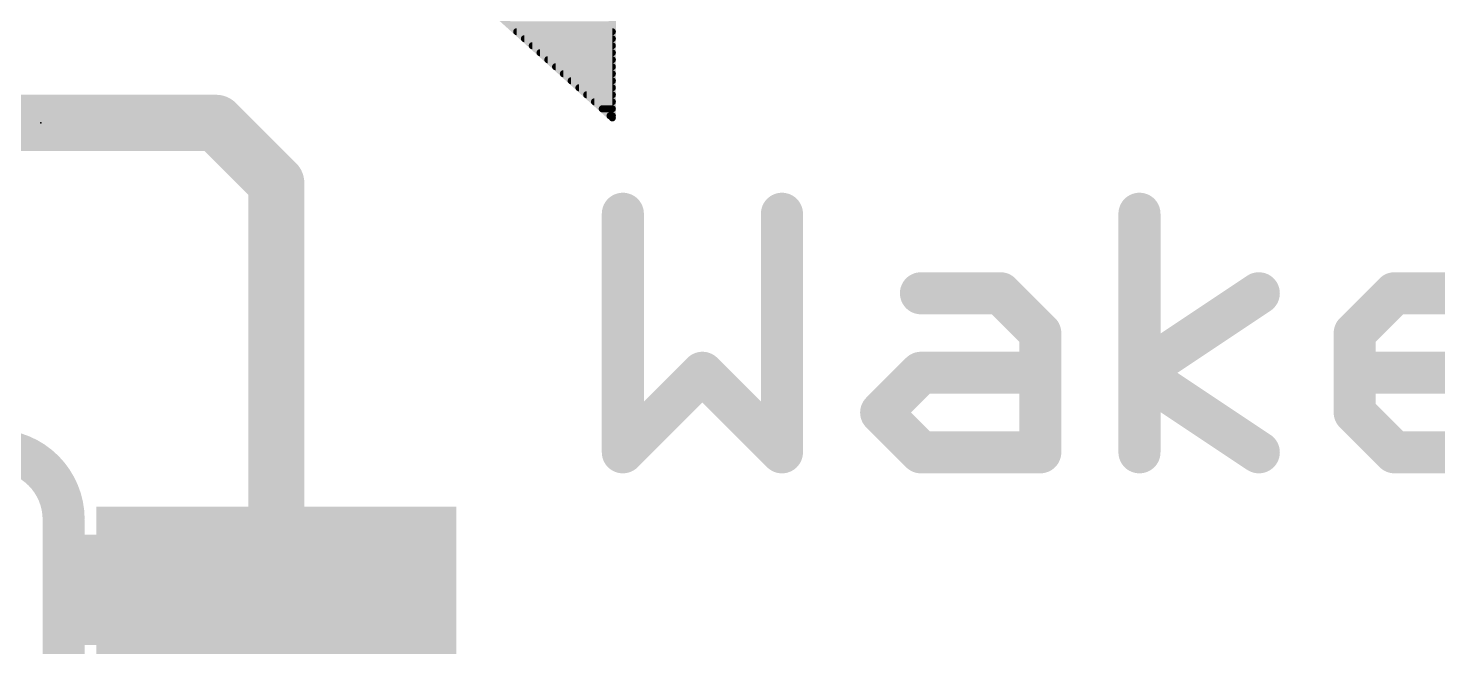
# Model space of a CAD drawing. Extents: x -98 to 45, y 0 to 29.
# Drawn here: x 16.59 to 21.7, y 18.55 to 20.79 of the extents above; entities that cross this region are included whole.
import ezdxf

# ---------------------------------------------------------------- set-up
doc = ezdxf.new("R2010")
doc.units = 0
for name, color, linetype in [('1', 12, 'CONTINUOUS'), ('21', 53, 'CONTINUOUS'), ('23', 53, 'CONTINUOUS'), ('29', 253, 'CONTINUOUS'), ('31', 253, 'CONTINUOUS'), ('51', 53, 'CONTINUOUS')]:
    doc.layers.add(name, color=color, linetype=linetype)

# ---------------------------------------------------------------- blocks, each defined once
blk = doc.blocks.new('RECT')
blk.add_solid([(-0.5, -0.5), (0.5, -0.5), (-0.5, 0.5), (0.5, 0.5)])

msp = doc.modelspace()

# ---------------------------------------------------------------- linework, layer by layer
at = {"layer": '1', "const_width": 0.2032}
for points in [[(17.272, 20.447), (15.836, 20.447)], [(17.49, 20.229), (17.272, 20.447)], [(17.49, 18.755), (17.49, 20.229)], [(17.49, 18.105), (17.49, 18.755)]]:
    msp.add_lwpolyline(points, dxfattribs=at)
at = {"layer": '1', "const_width": 0.1016}
for points in [[(17.3079, 20.4829, 1), (17.2361, 20.4111)], [(17.272, 20.3962, 1), (17.272, 20.4978)], [(17.5408, 20.229, 1), (17.4392, 20.229)], [(17.4541, 20.1931, 1), (17.5259, 20.2649)], [(17.5408, 18.755, 1), (17.4392, 18.755)], [(17.4392, 18.755, 1), (17.5408, 18.755)]]:
    msp.add_lwpolyline(points, format="xyb", dxfattribs=at)
at = {"layer": '21'}
for points, const_width in [([(18.7071, 21.8948), (18.7071, 20.4648)], 0.0254), ([(18.7071, 20.4648), (18.2931, 20.8382)], 0.0254), ([(18.3326, 20.8026), (18.7071, 20.8026)], 0.0254), ([(18.3607, 20.7772), (18.7071, 20.7772)], 0.0254), ([(18.3889, 20.7518), (18.7071, 20.7518)], 0.0254), ([(18.4171, 20.7264), (18.7071, 20.7264)], 0.0254), ([(18.4452, 20.701), (18.7071, 20.701)], 0.0254), ([(18.4734, 20.6756), (18.7071, 20.6756)], 0.0254), ([(18.5015, 20.6502), (18.7071, 20.6502)], 0.0254), ([(18.5297, 20.6248), (18.7071, 20.6248)], 0.0254), ([(18.5579, 20.5994), (18.7071, 20.5994)], 0.0254), ([(18.586, 20.574), (18.7071, 20.574)], 0.0254), ([(18.6142, 20.5486), (18.7071, 20.5486)], 0.0254), ([(18.6424, 20.5232), (18.7071, 20.5232)], 0.0254), ([(18.6705, 20.4978), (18.7071, 20.4978)], 0.0254), ([(18.6987, 20.4724), (18.7071, 20.4724)], 0.0254), ([(18.7452, 20.1175), (18.7452, 19.2532)], 0.1524), ([(19.3214, 19.2532), (19.3214, 20.1175)], 0.1524), ([(20.6162, 19.2532), (20.6162, 20.1175)], 0.1524), ([(19.8248, 19.8294), (20.1129, 19.8294)], 0.1524), ([(20.1129, 19.8294), (20.2569, 19.6854)], 0.1524), ([(20.6162, 19.5413), (21.0484, 19.8294)], 0.1524), ([(21.3958, 19.6854), (21.5399, 19.8294)], 0.1524), ([(21.5399, 19.8294), (21.828, 19.8294)], 0.1524), ([(20.2569, 19.6854), (20.2569, 19.2532)], 0.1524), ([(21.3958, 19.3973), (21.3958, 19.6854)], 0.1524), ([(18.7452, 19.2532), (19.0333, 19.5413)], 0.1524), ([(19.0333, 19.5413), (19.3214, 19.2532)], 0.1524), ([(19.6807, 19.3973), (19.8248, 19.5413)], 0.1524), ([(19.8248, 19.5413), (20.2569, 19.5413)], 0.1524), ([(21.0484, 19.2532), (20.6162, 19.5413)], 0.1524), ([(21.9721, 19.5413), (21.3958, 19.5413)], 0.1524), ([(19.8248, 19.2532), (19.6807, 19.3973)], 0.1524), ([(21.5399, 19.2532), (21.3958, 19.3973)], 0.1524), ([(20.2569, 19.2532), (19.8248, 19.2532)], 0.1524), ([(21.828, 19.2532), (21.5399, 19.2532)], 0.1524), ([(16.72, 19), (16.72, 16.54)], 0.1524)]:
    msp.add_lwpolyline(points, dxfattribs=dict(at, const_width=const_width))
for points, const_width in [([(18.3607, 20.7836, 1), (18.3607, 20.7708)], 0.0127), ([(18.7071, 20.7708, 1), (18.7071, 20.7836)], 0.0127), ([(18.3889, 20.7582, 1), (18.3889, 20.7454)], 0.0127), ([(18.4171, 20.7328, 1), (18.4171, 20.7201)], 0.0127), ([(18.7071, 20.7454, 1), (18.7071, 20.7582)], 0.0127), ([(18.7071, 20.7201, 1), (18.7071, 20.7328)], 0.0127), ([(18.4452, 20.7074, 1), (18.4452, 20.6946)], 0.0127), ([(18.4734, 20.682, 1), (18.4734, 20.6692)], 0.0127), ([(18.7071, 20.6946, 1), (18.7071, 20.7074)], 0.0127), ([(18.7071, 20.6692, 1), (18.7071, 20.682)], 0.0127), ([(18.5015, 20.6566, 1), (18.5015, 20.6439)], 0.0127), ([(18.5297, 20.6312, 1), (18.5297, 20.6184)], 0.0127), ([(18.7071, 20.6439, 1), (18.7071, 20.6566)], 0.0127), ([(18.7071, 20.6184, 1), (18.7071, 20.6312)], 0.0127), ([(18.5579, 20.6058, 1), (18.5579, 20.593)], 0.0127), ([(18.586, 20.5804, 1), (18.586, 20.5677)], 0.0127), ([(18.7071, 20.593, 1), (18.7071, 20.6058)], 0.0127), ([(18.7071, 20.5677, 1), (18.7071, 20.5804)], 0.0127), ([(18.6142, 20.555, 1), (18.6142, 20.5422)], 0.0127), ([(18.6424, 20.5296, 1), (18.6424, 20.5168)], 0.0127), ([(18.7071, 20.5422, 1), (18.7071, 20.555)], 0.0127), ([(18.7071, 20.5168, 1), (18.7071, 20.5296)], 0.0127), ([(18.6705, 20.5042, 1), (18.6705, 20.4915)], 0.0127), ([(18.6987, 20.4788, 1), (18.6987, 20.466)], 0.0127), ([(18.7028, 20.4601, 1), (18.7114, 20.4695)], 0.0127), ([(18.7071, 20.4915, 1), (18.7071, 20.5042)], 0.0127), ([(18.7071, 20.466, 1), (18.7071, 20.4788)], 0.0127), ([(18.7007, 20.4648, 1), (18.7135, 20.4648)], 0.0127), ([(18.7833, 20.1175, 1), (18.7071, 20.1175)], 0.0762), ([(19.3595, 20.1175, 1), (19.2833, 20.1175)], 0.0762), ([(20.6543, 20.1175, 1), (20.5781, 20.1175)], 0.0762), ([(19.8248, 19.8675, 1), (19.8248, 19.7913)], 0.0762), ([(20.1398, 19.8564, 1), (20.0859, 19.8025)], 0.0762), ([(20.1129, 19.7913, 1), (20.1129, 19.8675)], 0.0762), ([(21.0695, 19.7977, 1), (21.0273, 19.8611)], 0.0762), ([(21.5399, 19.8675, 1), (21.5399, 19.7913)], 0.0762), ([(21.5668, 19.8025, 1), (21.5129, 19.8564)], 0.0762), ([(20.295, 19.6854, 1), (20.2188, 19.6854)], 0.0762), ([(21.4339, 19.6854, 1), (21.3577, 19.6854)], 0.0762), ([(20.23, 19.6584, 1), (20.2839, 19.7123)], 0.0762), ([(21.3689, 19.7123, 1), (21.4228, 19.6584)], 0.0762), ([(19.0603, 19.5683, 1), (19.0064, 19.5144)], 0.0762), ([(19.0603, 19.5144, 1), (19.0064, 19.5683)], 0.0762), ([(19.8248, 19.5794, 1), (19.8248, 19.5032)], 0.0762), ([(19.8517, 19.5144, 1), (19.7978, 19.5683)], 0.0762), ([(20.2569, 19.5032, 1), (20.2569, 19.5794)], 0.0762), ([(20.6374, 19.573, 1), (20.5951, 19.5096)], 0.0762), ([(20.5951, 19.573, 1), (20.6374, 19.5096)], 0.0762), ([(21.3958, 19.5794, 1), (21.3958, 19.5032)], 0.0762), ([(19.7077, 19.4242, 1), (19.6538, 19.3703)], 0.0762), ([(19.6538, 19.4242, 1), (19.7077, 19.3703)], 0.0762), ([(21.4228, 19.4242, 1), (21.3689, 19.3703)], 0.0762), ([(21.3577, 19.3973, 1), (21.4339, 19.3973)], 0.0762), ([(16.72, 19.01, 0.4142), (16.47, 19.26)], 0.1524), ([(18.7183, 19.2801, 1), (18.7721, 19.2263)], 0.0762), ([(19.2945, 19.2263, 1), (19.3484, 19.2801)], 0.0762), ([(19.8248, 19.2913, 1), (19.8248, 19.2151)], 0.0762), ([(19.7978, 19.2263, 1), (19.8517, 19.2801)], 0.0762), ([(20.2569, 19.2151, 1), (20.2569, 19.2913)], 0.0762), ([(21.0273, 19.2215, 1), (21.0695, 19.2849)], 0.0762), ([(21.5399, 19.2913, 1), (21.5399, 19.2151)], 0.0762), ([(21.5129, 19.2263, 1), (21.5668, 19.2801)], 0.0762), ([(18.7071, 19.2532, 1), (18.7833, 19.2532)], 0.0762), ([(19.2833, 19.2532, 1), (19.3595, 19.2532)], 0.0762), ([(20.2188, 19.2532, 1), (20.295, 19.2532)], 0.0762), ([(20.5781, 19.2532, 1), (20.6543, 19.2532)], 0.0762), ([(16.7581, 19, 1), (16.6819, 19)], 0.0762)]:
    msp.add_lwpolyline(points, format="xyb", dxfattribs=dict(at, const_width=const_width))
at = {"layer": '23'}
msp.add_point((16.637, 20.447), dxfattribs=at)

# ---------------------------------------------------------------- block references
at = {"layer": '1', "xscale": 0.4, "yscale": 1.1, "rotation": 270}
msp.add_blockref('RECT', (17.49, 18.755), dxfattribs=at)
at = {"layer": '29', "xscale": 0.6032, "yscale": 1.3032, "rotation": 270}
msp.add_blockref('RECT', (17.49, 18.755), dxfattribs=at)
at = {"layer": '31', "xscale": 0.4, "yscale": 1.1, "rotation": 270}
msp.add_blockref('RECT', (17.49, 18.755), dxfattribs=at)
at = {"layer": '51', "xscale": 0.4, "yscale": 0.9, "rotation": 270}
msp.add_blockref('RECT', (17.24, 18.755), dxfattribs=at)

doc.saveas('drawing.dxf')
